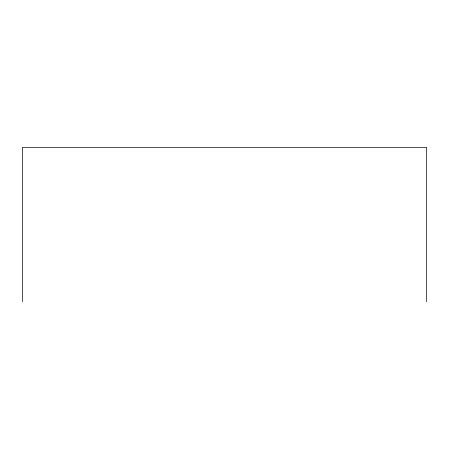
<?xml version="1.0" encoding="UTF-8"?>
<svg xmlns="http://www.w3.org/2000/svg" width="449" height="449" viewBox="0 0 449 449"><rect width="100%" height="100%" fill="white"/><g stroke="black" fill="none" stroke-linecap="round" stroke-linejoin="round"><path stroke-width="0.67" d="M426.55 301.638L426.55 147.362L22.45 147.362L22.45 301.638"/></g></svg>
